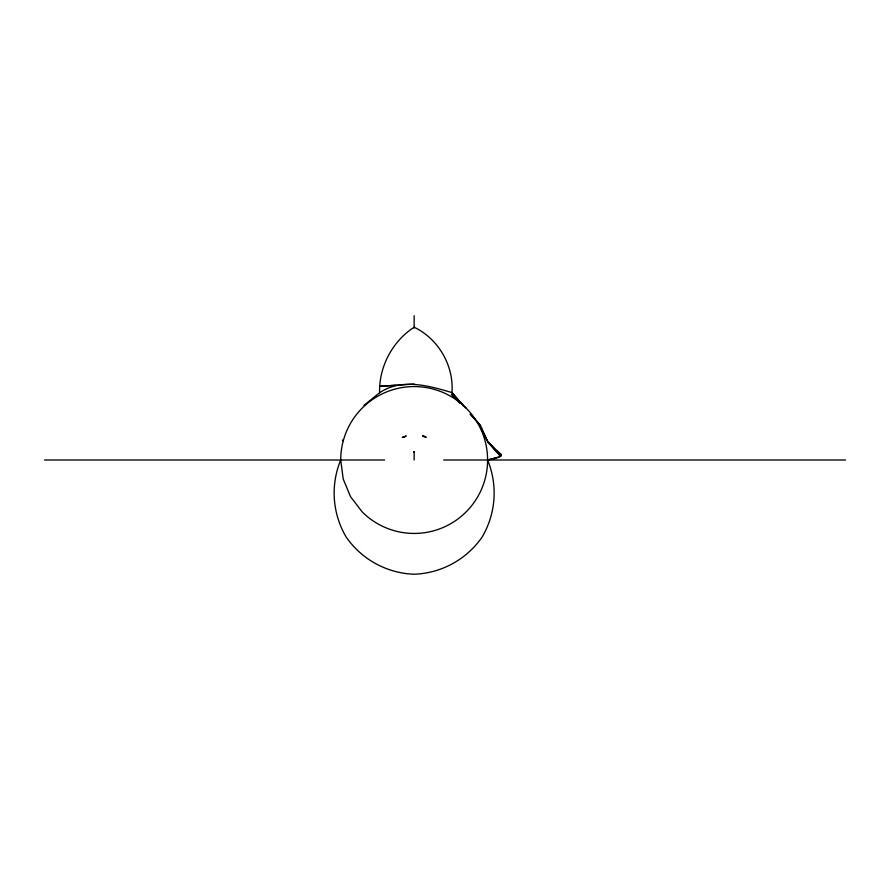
<?xml version="1.0" encoding="UTF-8"?>
<svg xmlns="http://www.w3.org/2000/svg" width="890" height="890" viewBox="0 0 890 890"><rect width="100%" height="100%" fill="white"/><g stroke="black" fill="none" stroke-linecap="round" stroke-linejoin="round"><path stroke-width="1.33" d="M364.01 405.362L379.596 392.746C378.884 366.869 392.39 341.259 414.15 327.231C438.425 338.801 454.034 365.768 451.953 392.579L463.39 405.851M340.714 460.008L343.217 479.009L350.549 496.72L362.219 511.928A73.436 73.436 0 0 0 477.752 496.72A73.436 73.436 0 0 0 433.152 389.064A73.436 73.436 0 0 0 340.714 460.008C330.312 485.195 332.359 513.708 346.243 537.171C361.818 559.532 386.916 573.238 414.15 574.239C441.384 573.238 466.471 559.532 482.046 537.171C495.93 513.708 497.977 485.195 487.587 460.008L500.714 456.392L487.275 440.728L480.822 427.545M379.596 392.746C401.579 377.939 428.646 385.704 451.953 392.579L463.568 405.985M492.393 459.095L498.956 457.293M487.587 460.008L496.175 458.194M395.939 385.225L379.73 386.305L414.15 384.068M44.5 460.008L384.602 460.008M443.687 460.008L845.5 460.008M497.009 451.241L501.471 455.491M495.786 450.351L501.204 454.579L488.287 442.419M466.082 408.076L451.464 394.281L459.819 403.214M470.02 414.128L479.298 424.052M488.109 442.519L500.714 456.392L487.03 440.628L480.8 427.534M470.71 414.239L479.654 424.552M342.416 440.027L343.273 441.073M480.233 424.808L487.275 440.728M414.15 315.761L414.15 328.076M414.15 452.142L414.15 460.008M413.683 452.02L414.562 452.387L413.728 451.909M422.639 435.8L423.662 436.578A11.704 11.704 0 0 0 425.064 437.157L426.232 437.368L425.209 436.578A11.704 11.704 0 0 0 423.818 436.011L422.639 435.8M402.38 437.379L403.582 437.379A12.872 12.872 0 0 0 405.117 436.745L406.241 435.889L402.38 437.379"/></g></svg>
